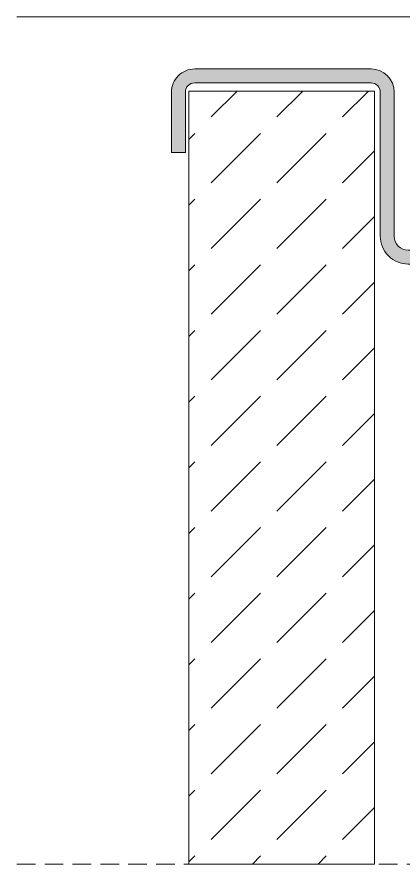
# Model space of a CAD drawing. Header units: millimetres. Extents: x -7826 to 55813, y 465 to 25965.
# Drawn here: x 49107 to 49523, y 14419 to 15331 of the extents above; entities that cross this region are included whole.
import ezdxf

# ---------------------------------------------------------------- set-up
doc = ezdxf.new("R2010")
doc.units = ezdxf.units.MM
doc.linetypes.add('Hidden Line', pattern=[30.00000000000001, 20, -10.00000000000001])
for name, color, linetype, lineweight in [('2D Drafting - General142', 254, 'Continuous', 0), ('2D Drafting - General2', 251, 'Continuous', 15), ('2D Drafting - General81', 251, 'Continuous', 20)]:
    doc.layers.add(name, color=color, linetype=linetype, lineweight=lineweight)

msp = doc.modelspace()

# ---------------------------------------------------------------- hatches: boundary and pattern name
at = {"layer": '2D Drafting - General142', "linetype": 'Continuous'}
h = msp.add_hatch(color=256, dxfattribs=at)
edge = h.paths.add_edge_path()
edge.add_arc((49298.20089657374, 15249.99721416698), 25, 90, 180)
edge.add_line((49273.20089657373, 15249.99721416698), (49273.20089657373, 15184.99721416697))
edge.add_line((49273.20089657373, 15184.99721416697), (49288.20089657373, 15184.99721416698))
edge.add_line((49288.20089657373, 15184.99721416698), (49288.20089657373, 15249.99721416698))
edge.add_arc((49298.20089657374, 15249.99721416698), 10.00000000000728, 90, 180, ccw=False)
edge.add_line((49298.20089657374, 15259.99721416698), (49488.20089657375, 15259.99721416698))
edge.add_arc((49488.20089657374, 15249.99721416698), 10, 0, 89.99999999995828, ccw=False)
edge.add_line((49498.20089657374, 15249.99721416698), (49498.20089657375, 15094.99721416698))
edge.add_arc((49528.20089657375, 15094.99721416697), 30, 179.9999999999722, 269.9999999999861)
edge.add_line((49528.20089657374, 15064.99721416697), (49608.20089657368, 15064.99721416697))
edge.add_arc((49608.20089657368, 15049.99721416697), 15, 0, 90, ccw=False)
edge.add_line((49623.20089657367, 15049.99721416697), (49623.20089657368, 14834.99721416697))
edge.add_line((49623.20089657368, 14834.99721416697), (49638.20089657368, 14834.99721416697))
edge.add_line((49638.20089657368, 14834.99721416697), (49638.20089657368, 15049.99721416697))
edge.add_arc((49608.20089657368, 15049.99721416697), 30, 0, 90)
edge.add_line((49608.20089657368, 15079.99721416697), (49528.20089657374, 15079.99721416697))
edge.add_arc((49528.20089657375, 15094.99721416698), 15.00000000000728, 179.9999999999722, 269.9999999999722, ccw=False)
edge.add_line((49513.20089657374, 15094.99721416698), (49513.20089657374, 15249.99721416698))
edge.add_arc((49488.20089657374, 15249.99721416698), 25, 0, 89.99999999998334)
edge.add_line((49488.20089657375, 15274.99721416698), (49298.20089657374, 15274.99721416698))
at = {"layer": '2D Drafting - General81', "linetype": 'Continuous'}
h = msp.add_hatch(dxfattribs=at)
h.set_pattern_fill('BETON', color=256, style=0, pattern_type=2)
h.set_pattern_definition([(44.99999999999999, (98318.55812516046, -52234.74375773739), (-70.71067811865474, 70.71067811865476), [75, -25]), (44.99999999999999, (98318.55812516046, -52164.03307961873), (-70.71067811865474, 70.71067811865476), [75, -25])])
h.paths.add_polyline_path([(49291.9467944352, 14419.08991253098), (49491.94679443519, 14419.08991253098), (49491.9467944352, 15251.22088556931), (49291.94679443521, 15251.22088556931)])

# ---------------------------------------------------------------- linework, layer by layer
at = {"layer": '2D Drafting - General2', "linetype": 'Continuous'}
msp.add_line((49106.68534430987, 15331.00432361125), (50124.93095947099, 15331.00432361125), dxfattribs=at)
at = {"layer": '2D Drafting - General2', "linetype": 'Hidden Line'}
msp.add_line((49106.68534430987, 14419.08991253098), (50124.93095947099, 14419.08991253098), dxfattribs=at)
at = {"layer": '2D Drafting - General2', "linetype": 'Continuous', "flags": 128}
msp.add_lwpolyline([(49298.20089657374, 15274.99721416698, 0.414213562373095), (49273.20089657373, 15249.99721416698), (49273.20089657373, 15184.99721416697), (49288.20089657373, 15184.99721416698), (49288.20089657373, 15249.99721416698, -0.414213562373095), (49298.20089657374, 15259.99721416698), (49488.20089657375, 15259.99721416698, -0.414213562373095), (49498.20089657374, 15249.99721416698), (49498.20089657375, 15094.99721416698, 0.414213562373095), (49528.20089657374, 15064.99721416697), (49608.20089657368, 15064.99721416697, -0.414213562373095), (49623.20089657367, 15049.99721416697), (49623.20089657368, 14834.99721416697), (49638.20089657368, 14834.99721416697), (49638.20089657368, 15049.99721416697, 0.414213562373095), (49608.20089657368, 15079.99721416697), (49528.20089657374, 15079.99721416697, -0.414213562373095), (49513.20089657374, 15094.99721416698), (49513.20089657374, 15249.99721416698, 0.414213562373095), (49488.20089657375, 15274.99721416698)], format="xyb", close=True, dxfattribs=at)
msp.add_lwpolyline([(49291.9467944352, 14419.08991253098), (49491.94679443519, 14419.08991253098), (49491.9467944352, 15251.22088556931), (49291.94679443521, 15251.22088556931)], close=True, dxfattribs=at)

doc.saveas('drawing.dxf')
